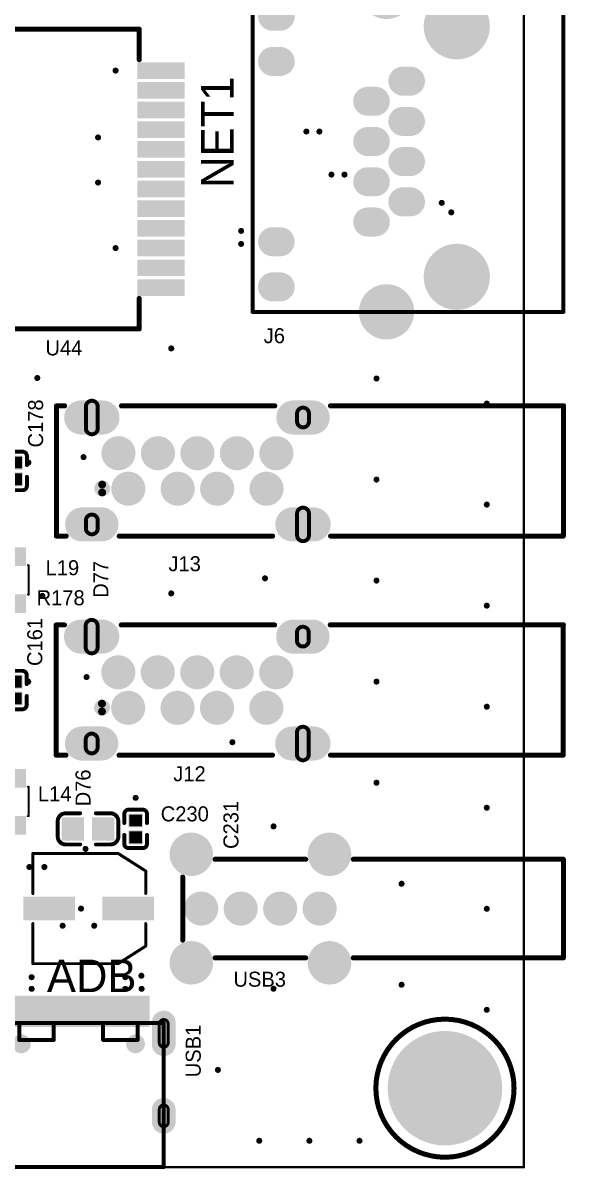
# Model space of a CAD drawing. Header units: millimetres. Extents: x 1205 to 1330, y 770 to 864.
# Drawn here: x 1302.2 to 1329.7, y 769.5 to 827.6 of the extents above; entities that cross this region are included whole.
import ezdxf

# ---------------------------------------------------------------- set-up
doc = ezdxf.new("R2010")
doc.units = ezdxf.units.MM
for name, color, linetype in [('Mechanical1', 6, 'Continuous'), ('PadHoleLayer', 156, 'Continuous'), ('TopOverlay', 2, 'Continuous'), ('TopPaste', 8, 'Continuous'), ('TopSolder', 216, 'Continuous'), ('ViaHoleLayer', 16, 'Continuous')]:
    doc.layers.add(name, color=color, linetype=linetype)

# ---------------------------------------------------------------- blocks, each defined once
blk = doc.blocks.new('0402_C_176')
at = {"layer": 'TopOverlay', "const_width": 0.2}
for points in [[(-0.975, 0.355, -0.414214), (-0.755, 0.575)], [(0.755, 0.575, -0.414214), (0.975, 0.355)], [(-0.755, -0.575, -0.414214), (-0.975, -0.355)], [(0.975, -0.355, -0.414214), (0.755, -0.575)]]:
    blk.add_lwpolyline(points, format="xyb", dxfattribs=at)
at = {"layer": 'TopOverlay', "const_width": 0.1}
for points in [[(-0.805, 0.575, 1), (-0.705, 0.575, 1)], [(-0.8, 0.575, 1), (-0.7, 0.575, 1)], [(-0.35, 0.575, 1), (-0.25, 0.575, 1)], [(0.25, 0.575, 1), (0.35, 0.575, 1)], [(0.7, 0.575, 1), (0.8, 0.575, 1)], [(0.705, 0.575, 1), (0.805, 0.575, 1)], [(-1.025, 0.355, 1), (-0.925, 0.355, 1)], [(-1.025, 0.355, 1), (-0.925, 0.355, 1)], [(0.925, 0.355, 1), (1.025, 0.355, 1)], [(0.925, 0.355, 1), (1.025, 0.355, 1)], [(-1.025, -0.355, 1), (-0.925, -0.355, 1)], [(-1.025, -0.355, 1), (-0.925, -0.355, 1)], [(-0.805, -0.575, 1), (-0.705, -0.575, 1)], [(-0.8, -0.575, 1), (-0.7, -0.575, 1)], [(-0.35, -0.575, 1), (-0.25, -0.575, 1)], [(0.25, -0.575, 1), (0.35, -0.575, 1)], [(0.7, -0.575, 1), (0.8, -0.575, 1)], [(0.705, -0.575, 1), (0.805, -0.575, 1)], [(0.925, -0.355, 1), (1.025, -0.355, 1)], [(0.925, -0.355, 1), (1.025, -0.355, 1)]]:
    blk.add_lwpolyline(points, format="xyb", close=True, dxfattribs=at)
at = {"layer": 'TopOverlay', "const_width": 0.2}
for points in [[(-0.3, 0.575), (-0.75, 0.575)], [(0.75, 0.575), (0.3, 0.575)], [(-0.975, -0.355), (-0.975, 0.355)], [(0.975, -0.355), (0.975, 0.355)], [(-0.75, -0.575), (-0.3, -0.575)], [(0.75, -0.575), (0.3, -0.575)]]:
    blk.add_lwpolyline(points, dxfattribs=at)
at = {"layer": 'TopPaste'}
for points in [[(-0.725, -0.325), (-0.125, -0.325), (-0.725, 0.325), (-0.125, 0.325)], [(0.125, -0.325), (0.725, -0.325), (0.125, 0.325), (0.725, 0.325)]]:
    blk.add_solid(points, dxfattribs=at)
at = {"layer": 'TopSolder'}
for points in [[(-0.776, -0.376), (-0.074, -0.376), (-0.776, 0.376), (-0.074, 0.376)], [(0.074, -0.376), (0.776, -0.376), (0.074, 0.376), (0.776, 0.376)]]:
    blk.add_solid(points, dxfattribs=at)
blk = doc.blocks.new('0402_C_193')
at = {"layer": 'TopOverlay', "const_width": 0.2}
for points in [[(-0.975, 0.355, -0.414214), (-0.755, 0.575)], [(0.755, 0.575, -0.414214), (0.975, 0.355)], [(-0.755, -0.575, -0.414214), (-0.975, -0.355)], [(0.975, -0.355, -0.414214), (0.755, -0.575)]]:
    blk.add_lwpolyline(points, format="xyb", dxfattribs=at)
at = {"layer": 'TopOverlay', "const_width": 0.1}
for points in [[(-0.805, 0.575, 1), (-0.705, 0.575, 1)], [(-0.8, 0.575, 1), (-0.7, 0.575, 1)], [(-0.35, 0.575, 1), (-0.25, 0.575, 1)], [(0.25, 0.575, 1), (0.35, 0.575, 1)], [(0.7, 0.575, 1), (0.8, 0.575, 1)], [(0.705, 0.575, 1), (0.805, 0.575, 1)], [(-1.025, 0.355, 1), (-0.925, 0.355, 1)], [(-1.025, 0.355, 1), (-0.925, 0.355, 1)], [(0.925, 0.355, 1), (1.025, 0.355, 1)], [(0.925, 0.355, 1), (1.025, 0.355, 1)], [(-1.025, -0.355, 1), (-0.925, -0.355, 1)], [(-1.025, -0.355, 1), (-0.925, -0.355, 1)], [(-0.805, -0.575, 1), (-0.705, -0.575, 1)], [(-0.8, -0.575, 1), (-0.7, -0.575, 1)], [(-0.35, -0.575, 1), (-0.25, -0.575, 1)], [(0.25, -0.575, 1), (0.35, -0.575, 1)], [(0.7, -0.575, 1), (0.8, -0.575, 1)], [(0.705, -0.575, 1), (0.805, -0.575, 1)], [(0.925, -0.355, 1), (1.025, -0.355, 1)], [(0.925, -0.355, 1), (1.025, -0.355, 1)]]:
    blk.add_lwpolyline(points, format="xyb", close=True, dxfattribs=at)
at = {"layer": 'TopOverlay', "const_width": 0.2}
for points in [[(-0.3, 0.575), (-0.75, 0.575)], [(0.75, 0.575), (0.3, 0.575)], [(-0.975, -0.355), (-0.975, 0.355)], [(0.975, -0.355), (0.975, 0.355)], [(-0.75, -0.575), (-0.3, -0.575)], [(0.75, -0.575), (0.3, -0.575)]]:
    blk.add_lwpolyline(points, dxfattribs=at)
at = {"layer": 'TopPaste'}
for points in [[(-0.725, -0.325), (-0.125, -0.325), (-0.725, 0.325), (-0.125, 0.325)], [(0.125, -0.325), (0.725, -0.325), (0.125, 0.325), (0.725, 0.325)]]:
    blk.add_solid(points, dxfattribs=at)
at = {"layer": 'TopSolder'}
for points in [[(-0.776, -0.376), (-0.074, -0.376), (-0.776, 0.376), (-0.074, 0.376)], [(0.074, -0.376), (0.776, -0.376), (0.074, 0.376), (0.776, 0.376)]]:
    blk.add_solid(points, dxfattribs=at)
blk = doc.blocks.new('SOT_143_305')
at = {"layer": 'TopOverlay', "const_width": 0.09906}
for points in [[(-1.5494, -0.72898), (-1.5494, 0.75946)], [(-0.34036, 0.75946), (0.37846, 0.75946)], [(1.52146, 0.75946), (1.55956, 0.75946)], [(1.55956, -0.72898), (1.55956, 0.75946)], [(-1.5494, -0.72898), (-1.49606, -0.72898)], [(-0.00508, -0.72898), (0.38354, -0.72898)], [(1.51638, -0.72898), (1.55956, -0.72898)]]:
    blk.add_lwpolyline(points, dxfattribs=at)
at = {"layer": 'TopOverlay'}
for points, const_width in [([(-1.574165, 0.75946, 1), (-1.524635, 0.75946, 1)], 0.04953), ([(-0.365125, 0.75946, 1), (-0.315595, 0.75946, 1)], 0.04953), ([(0.353695, 0.75946, 1), (0.403225, 0.75946, 1)], 0.04953), ([(1.496695, 0.75946, 1), (1.546225, 0.75946, 1)], 0.04953), ([(1.534795, 0.75946, 1), (1.584325, 0.75946, 1)], 0.04953), ([(1.534795, 0.75946, 1), (1.584325, 0.75946, 1)], 0.04953), ([(-1.67132, -0.97028, 1), (-1.86944, -0.97028, 1)], 0.20066), ([(-1.919605, -0.97028, 1), (-1.819275, -0.97028, 1)], 0.10033), ([(-1.721485, -0.97028, 1), (-1.621155, -0.97028, 1)], 0.10033), ([(-1.574165, -0.72898, 1), (-1.524635, -0.72898, 1)], 0.04953), ([(-1.574165, -0.72898, 1), (-1.524635, -0.72898, 1)], 0.04953), ([(-1.520825, -0.72898, 1), (-1.471295, -0.72898, 1)], 0.04953), ([(-0.029845, -0.72898, 1), (0.019685, -0.72898, 1)], 0.04953), ([(0.358775, -0.72898, 1), (0.408305, -0.72898, 1)], 0.04953), ([(1.491615, -0.72898, 1), (1.541145, -0.72898, 1)], 0.04953), ([(1.534795, -0.72898, 1), (1.584325, -0.72898, 1)], 0.04953), ([(1.534795, -0.72898, 1), (1.584325, -0.72898, 1)], 0.04953)]:
    blk.add_lwpolyline(points, format="xyb", close=True, dxfattribs=dict(at, const_width=const_width))
at = {"layer": 'TopPaste'}
for points in [[(-1.36906, 0.77216), (-0.53086, 0.77216), (-1.36906, 1.61036), (-0.53086, 1.61036)], [(0.53086, 0.77216), (1.36906, 0.77216), (0.53086, 1.61036), (1.36906, 1.61036)], [(-1.3462, -1.61036), (-0.1524, -1.61036), (-1.3462, -0.77216), (-0.1524, -0.77216)], [(0.53086, -1.61036), (1.36906, -1.61036), (0.53086, -0.77216), (1.36906, -0.77216)]]:
    blk.add_solid(points, dxfattribs=at)
at = {"layer": 'TopSolder'}
for points in [[(-1.41986, 0.72136), (-0.48006, 0.72136), (-1.41986, 1.66116), (-0.48006, 1.66116)], [(0.48006, 0.72136), (1.41986, 0.72136), (0.48006, 1.66116), (1.41986, 1.66116)], [(-1.397, -1.66116), (-0.1016, -1.66116), (-1.397, -0.72136), (-0.1016, -0.72136)], [(0.48006, -1.66116), (1.41986, -1.66116), (0.48006, -0.72136), (1.41986, -0.72136)]]:
    blk.add_solid(points, dxfattribs=at)
blk = doc.blocks.new('SOT_143_306')
at = {"layer": 'TopOverlay', "const_width": 0.09906}
for points in [[(-1.5494, -0.72898), (-1.5494, 0.75946)], [(-0.34036, 0.75946), (0.37846, 0.75946)], [(1.52146, 0.75946), (1.55956, 0.75946)], [(1.55956, -0.72898), (1.55956, 0.75946)], [(-1.5494, -0.72898), (-1.49606, -0.72898)], [(-0.00508, -0.72898), (0.38354, -0.72898)], [(1.51638, -0.72898), (1.55956, -0.72898)]]:
    blk.add_lwpolyline(points, dxfattribs=at)
at = {"layer": 'TopOverlay'}
for points, const_width in [([(-1.574165, 0.75946, 1), (-1.524635, 0.75946, 1)], 0.04953), ([(-0.365125, 0.75946, 1), (-0.315595, 0.75946, 1)], 0.04953), ([(0.353695, 0.75946, 1), (0.403225, 0.75946, 1)], 0.04953), ([(1.496695, 0.75946, 1), (1.546225, 0.75946, 1)], 0.04953), ([(1.534795, 0.75946, 1), (1.584325, 0.75946, 1)], 0.04953), ([(1.534795, 0.75946, 1), (1.584325, 0.75946, 1)], 0.04953), ([(-1.67132, -0.97028, 1), (-1.86944, -0.97028, 1)], 0.20066), ([(-1.919605, -0.97028, 1), (-1.819275, -0.97028, 1)], 0.10033), ([(-1.721485, -0.97028, 1), (-1.621155, -0.97028, 1)], 0.10033), ([(-1.574165, -0.72898, 1), (-1.524635, -0.72898, 1)], 0.04953), ([(-1.574165, -0.72898, 1), (-1.524635, -0.72898, 1)], 0.04953), ([(-1.520825, -0.72898, 1), (-1.471295, -0.72898, 1)], 0.04953), ([(-0.029845, -0.72898, 1), (0.019685, -0.72898, 1)], 0.04953), ([(0.358775, -0.72898, 1), (0.408305, -0.72898, 1)], 0.04953), ([(1.491615, -0.72898, 1), (1.541145, -0.72898, 1)], 0.04953), ([(1.534795, -0.72898, 1), (1.584325, -0.72898, 1)], 0.04953), ([(1.534795, -0.72898, 1), (1.584325, -0.72898, 1)], 0.04953)]:
    blk.add_lwpolyline(points, format="xyb", close=True, dxfattribs=dict(at, const_width=const_width))
at = {"layer": 'TopPaste'}
for points in [[(-1.36906, 0.77216), (-0.53086, 0.77216), (-1.36906, 1.61036), (-0.53086, 1.61036)], [(0.53086, 0.77216), (1.36906, 0.77216), (0.53086, 1.61036), (1.36906, 1.61036)], [(-1.3462, -1.61036), (-0.1524, -1.61036), (-1.3462, -0.77216), (-0.1524, -0.77216)], [(0.53086, -1.61036), (1.36906, -1.61036), (0.53086, -0.77216), (1.36906, -0.77216)]]:
    blk.add_solid(points, dxfattribs=at)
at = {"layer": 'TopSolder'}
for points in [[(-1.41986, 0.72136), (-0.48006, 0.72136), (-1.41986, 1.66116), (-0.48006, 1.66116)], [(0.48006, 0.72136), (1.41986, 0.72136), (0.48006, 1.66116), (1.41986, 1.66116)], [(-1.397, -1.66116), (-0.1016, -1.66116), (-1.397, -0.72136), (-0.1016, -0.72136)], [(0.48006, -1.66116), (1.41986, -1.66116), (0.48006, -0.72136), (1.41986, -0.72136)]]:
    blk.add_solid(points, dxfattribs=at)
blk = doc.blocks.new('HOLE_3_2___S_____317')
at = {"layer": 'PadHoleLayer', "const_width": 1.6}
blk.add_lwpolyline([(-0.8, 0, 1), (0.8, 0, 1)], format="xyb", close=True, dxfattribs=at)
at = {"layer": 'TopOverlay'}
for points, const_width in [([(3.5, 0, 1), (-3.5, 0, 1)], 0.254), ([(-3.564, 0, 1), (-3.437, 0, 1)], 0.127), ([(3.437, 0, 1), (3.564, 0, 1)], 0.127)]:
    blk.add_lwpolyline(points, format="xyb", close=True, dxfattribs=dict(at, const_width=const_width))
at = {"layer": 'TopSolder', "const_width": 2.902}
blk.add_lwpolyline([(-1.451, 0, 1), (1.451, 0, 1)], format="xyb", close=True, dxfattribs=at)
blk = doc.blocks.new('RJ45_LED_1575X1626X1310_327')
at = {"layer": 'PadHoleLayer'}
for points, const_width in [([(-7.085, 4.57, 1), (-6.635, 4.57, 1)], 0.45), ([(-4.795, 4.57, 1), (-4.345, 4.57, 1)], 0.45), ([(4.345, 4.57, 1), (4.795, 4.57, 1)], 0.45), ([(6.635, 4.57, 1), (7.085, 4.57, 1)], 0.45), ([(-3.795, -0.25, 1), (-3.345, -0.25, 1)], 0.45), ([(-1.755, -0.25, 1), (-1.305, -0.25, 1)], 0.45), ([(0.285, -0.25, 1), (0.735, -0.25, 1)], 0.45), ([(2.325, -0.25, 1), (2.775, -0.25, 1)], 0.45), ([(-8.55, -1.01, 1), (-7.7, -1.01, 1)], 0.85), ([(7.7, -1.01, 1), (8.55, -1.01, 1)], 0.85), ([(-2.775, -2.03, 1), (-2.325, -2.03, 1)], 0.45), ([(-0.735, -2.03, 1), (-0.285, -2.03, 1)], 0.45), ([(1.305, -2.03, 1), (1.755, -2.03, 1)], 0.45), ([(3.345, -2.03, 1), (3.795, -2.03, 1)], 0.45), ([(-7.163, -4.57, 1), (-5.537, -4.57, 1)], 1.625), ([(5.537, -4.57, 1), (7.163, -4.57, 1)], 1.625)]:
    blk.add_lwpolyline(points, format="xyb", close=True, dxfattribs=dict(at, const_width=const_width))
at = {"layer": 'TopOverlay', "const_width": 0.203}
for points in [[(-8.13, 5.78), (-8.13, -9.97)], [(-8.13, 5.78), (8.13, 5.78)], [(8.13, 5.78), (8.13, -9.97)], [(8.13, -9.97), (-8.13, -9.97)]]:
    blk.add_lwpolyline(points, dxfattribs=at)
at = {"layer": 'TopOverlay', "const_width": 0.102}
for points in [[(-8.181, 5.78, 1), (-8.079, 5.78, 1)], [(-8.181, 5.78, 1), (-8.079, 5.78, 1)], [(8.079, 5.78, 1), (8.181, 5.78, 1)], [(8.079, 5.78, 1), (8.181, 5.78, 1)], [(-8.181, -9.97, 1), (-8.079, -9.97, 1)], [(-8.181, -9.97, 1), (-8.079, -9.97, 1)], [(8.079, -9.97, 1), (8.181, -9.97, 1)], [(8.079, -9.97, 1), (8.181, -9.97, 1)]]:
    blk.add_lwpolyline(points, format="xyb", close=True, dxfattribs=at)
at = {"layer": 'TopSolder', "const_width": 1.473}
for points in [[(-6.86, 4.379), (-6.86, 4.76)], [(-4.57, 4.379), (-4.57, 4.76)], [(4.57, 4.76), (4.57, 4.379)], [(6.86, 4.76), (6.86, 4.379)], [(-3.57, -0.44), (-3.57, -0.059)], [(-1.53, -0.44), (-1.53, -0.059)], [(0.51, -0.44), (0.51, -0.059)], [(2.55, -0.44), (2.55, -0.059)], [(-2.55, -2.221), (-2.55, -1.84)], [(-0.51, -2.221), (-0.51, -1.84)], [(1.53, -2.221), (1.53, -1.84)], [(3.57, -2.221), (3.57, -1.84)]]:
    blk.add_lwpolyline(points, dxfattribs=at)
at = {"layer": 'TopSolder'}
for points, const_width in [([(-7.228, 4.76, 1), (-6.492, 4.76, 1)], 0.737), ([(-4.938, 4.76, 1), (-4.202, 4.76, 1)], 0.737), ([(4.202, 4.76, 1), (4.938, 4.76, 1)], 0.737), ([(6.492, 4.76, 1), (7.228, 4.76, 1)], 0.737), ([(-7.228, 4.379, 1), (-6.492, 4.379, 1)], 0.737), ([(-4.938, 4.379, 1), (-4.202, 4.379, 1)], 0.737), ([(4.202, 4.379, 1), (4.938, 4.379, 1)], 0.737), ([(6.492, 4.379, 1), (7.228, 4.379, 1)], 0.737), ([(-3.938, -0.059, 1), (-3.202, -0.059, 1)], 0.737), ([(-1.898, -0.059, 1), (-1.162, -0.059, 1)], 0.737), ([(0.142, -0.059, 1), (0.878, -0.059, 1)], 0.737), ([(2.182, -0.059, 1), (2.918, -0.059, 1)], 0.737), ([(-8.826, -1.01, 1), (-7.424, -1.01, 1)], 1.402), ([(-3.938, -0.44, 1), (-3.202, -0.44, 1)], 0.737), ([(-1.898, -0.44, 1), (-1.162, -0.44, 1)], 0.737), ([(0.142, -0.44, 1), (0.878, -0.44, 1)], 0.737), ([(2.182, -0.44, 1), (2.918, -0.44, 1)], 0.737), ([(7.424, -1.01, 1), (8.826, -1.01, 1)], 1.402), ([(-2.918, -1.84, 1), (-2.182, -1.84, 1)], 0.737), ([(-0.878, -1.84, 1), (-0.142, -1.84, 1)], 0.737), ([(1.162, -1.84, 1), (1.898, -1.84, 1)], 0.737), ([(3.202, -1.84, 1), (3.938, -1.84, 1)], 0.737), ([(-2.918, -2.221, 1), (-2.182, -2.221, 1)], 0.737), ([(-0.878, -2.221, 1), (-0.142, -2.221, 1)], 0.737), ([(1.162, -2.221, 1), (1.898, -2.221, 1)], 0.737), ([(3.202, -2.221, 1), (3.938, -2.221, 1)], 0.737), ([(-7.188, -4.57, 1), (-5.512, -4.57, 1)], 1.677), ([(5.512, -4.57, 1), (7.188, -4.57, 1)], 1.677)]:
    blk.add_lwpolyline(points, format="xyb", close=True, dxfattribs=dict(at, const_width=const_width))
blk = doc.blocks.new('USB3_0_A_TH_U231_091N_4BLCC14_S_5_333')
at = {"layer": 'PadHoleLayer'}
for points, const_width in [([(-2.91, 5.65), (-2.51, 5.65, -1), (-2.51, 5.05), (-2.91, 5.05, -1)], 0.2), ([(2.16, 5.65), (3.26, 5.65, -1), (3.26, 5.05), (2.16, 5.05, -1)], 0.2), ([(0.671, 4, 1), (1.129, 4, 1)], 0.457), ([(-1.129, 3.5, 1), (-0.672, 3.5, 1)], 0.457), ([(0.671, 2, 1), (1.129, 2, 1)], 0.457), ([(-1.129, 1, 1), (-0.672, 1, 1)], 0.457), ([(0.671, 0, 1), (1.129, 0, 1)], 0.457), ([(-1.129, -1, 1), (-0.672, -1, 1)], 0.457), ([(0.671, -2, 1), (1.129, -2, 1)], 0.457), ([(-1.129, -3.5, 1), (-0.672, -3.5, 1)], 0.457), ([(0.671, -4, 1), (1.129, -4, 1)], 0.457), ([(-3.26, -5.05), (-2.16, -5.05, -1), (-2.16, -5.65), (-3.26, -5.65, -1)], 0.2), ([(2.51, -5.05), (2.91, -5.05, -1), (2.91, -5.65), (2.51, -5.65, -1)], 0.2)]:
    blk.add_lwpolyline(points, format="xyb", close=True, dxfattribs=dict(at, const_width=const_width))
at = {"layer": 'TopOverlay', "const_width": 0.254}
for points in [[(-3.297, 7.146), (-3.3, 7.143)], [(-3.3, 7.143), (-3.3, 6.649)], [(-3.297, 7.146), (3.3, 7.146)], [(3.3, 7.146), (3.3, 6.726)], [(-3.302, 3.964), (-3.302, -3.81)], [(3.3, 3.852), (3.3, -3.922)], [(-3.3, -6.745), (-3.3, -18.541)], [(3.3, -6.737), (3.307, -6.744)], [(3.307, -6.744), (3.307, -18.55)], [(-3.3, -18.541), (3.299, -18.541)], [(3.299, -18.541), (3.307, -18.55)]]:
    blk.add_lwpolyline(points, dxfattribs=at)
at = {"layer": 'TopOverlay'}
for points, const_width in [([(-3.363, 7.143, 1), (-3.236, 7.143, 1)], 0.127), ([(-3.363, 7.143, 1), (-3.236, 7.143, 1)], 0.127), ([(-3.361, 7.146, 1), (-3.234, 7.146, 1)], 0.127), ([(-3.361, 7.146, 1), (-3.234, 7.146, 1)], 0.127), ([(3.237, 7.146, 1), (3.364, 7.146, 1)], 0.127), ([(3.237, 7.146, 1), (3.364, 7.146, 1)], 0.127), ([(-3.363, 6.649, 1), (-3.236, 6.649, 1)], 0.127), ([(3.237, 6.726, 1), (3.364, 6.726, 1)], 0.127), ([(-0.689, 4.826, 1), (-1.089, 4.826, 1)], 0.4), ([(-1.189, 4.826, 1), (-0.989, 4.826, 1)], 0.2), ([(-0.789, 4.826, 1), (-0.589, 4.826, 1)], 0.2), ([(-3.365, 3.964, 1), (-3.238, 3.964, 1)], 0.127), ([(3.237, 3.852, 1), (3.364, 3.852, 1)], 0.127), ([(-3.365, -3.81, 1), (-3.238, -3.81, 1)], 0.127), ([(3.237, -3.922, 1), (3.364, -3.922, 1)], 0.127), ([(-3.363, -6.745, 1), (-3.236, -6.745, 1)], 0.127), ([(3.237, -6.737, 1), (3.364, -6.737, 1)], 0.127), ([(3.244, -6.744, 1), (3.371, -6.744, 1)], 0.127), ([(3.244, -6.744, 1), (3.371, -6.744, 1)], 0.127), ([(-3.363, -18.541, 1), (-3.236, -18.541, 1)], 0.127), ([(-3.363, -18.541, 1), (-3.236, -18.541, 1)], 0.127), ([(3.235, -18.541, 1), (3.362, -18.541, 1)], 0.127), ([(3.235, -18.541, 1), (3.362, -18.541, 1)], 0.127), ([(3.244, -18.55, 1), (3.371, -18.55, 1)], 0.127), ([(3.244, -18.55, 1), (3.371, -18.55, 1)], 0.127)]:
    blk.add_lwpolyline(points, format="xyb", close=True, dxfattribs=dict(at, const_width=const_width))
at = {"layer": 'TopSolder', "const_width": 1.727}
for points in [[(-2.71, 4.862), (-2.71, 5.838)], [(2.71, 4.812), (2.71, 5.888)], [(-2.71, -5.888), (-2.71, -4.812)], [(2.71, -5.838), (2.71, -4.862)]]:
    blk.add_lwpolyline(points, dxfattribs=at)
at = {"layer": 'TopSolder', "const_width": 0.864}
for points in [[(-3.142, 5.838, 1), (-2.278, 5.838, 1)], [(2.278, 5.888, 1), (3.142, 5.888, 1)], [(-3.142, 4.862, 1), (-2.278, 4.862, 1)], [(2.278, 4.812, 1), (3.142, 4.812, 1)], [(0.468, 4, 1), (1.332, 4, 1)], [(-1.332, 3.5, 1), (-0.468, 3.5, 1)], [(0.468, 2, 1), (1.332, 2, 1)], [(-1.332, 1, 1), (-0.468, 1, 1)], [(0.468, 0, 1), (1.332, 0, 1)], [(-1.332, -1, 1), (-0.468, -1, 1)], [(0.468, -2, 1), (1.332, -2, 1)], [(-1.332, -3.5, 1), (-0.468, -3.5, 1)], [(0.468, -4, 1), (1.332, -4, 1)], [(-3.142, -4.812, 1), (-2.278, -4.812, 1)], [(2.278, -4.862, 1), (3.142, -4.862, 1)], [(-3.142, -5.888, 1), (-2.278, -5.888, 1)], [(2.278, -5.838, 1), (3.142, -5.838, 1)]]:
    blk.add_lwpolyline(points, format="xyb", close=True, dxfattribs=at)
blk = doc.blocks.new('USB3_0_A_TH_U231_091N_4BLCC14_S_5_334')
at = {"layer": 'PadHoleLayer'}
for points, const_width in [([(-2.91, 5.65), (-2.51, 5.65, -1), (-2.51, 5.05), (-2.91, 5.05, -1)], 0.2), ([(2.16, 5.65), (3.26, 5.65, -1), (3.26, 5.05), (2.16, 5.05, -1)], 0.2), ([(0.671, 4, 1), (1.129, 4, 1)], 0.457), ([(-1.129, 3.5, 1), (-0.672, 3.5, 1)], 0.457), ([(0.671, 2, 1), (1.129, 2, 1)], 0.457), ([(-1.129, 1, 1), (-0.672, 1, 1)], 0.457), ([(0.671, 0, 1), (1.129, 0, 1)], 0.457), ([(-1.129, -1, 1), (-0.672, -1, 1)], 0.457), ([(0.671, -2, 1), (1.129, -2, 1)], 0.457), ([(-1.129, -3.5, 1), (-0.672, -3.5, 1)], 0.457), ([(0.671, -4, 1), (1.129, -4, 1)], 0.457), ([(-3.26, -5.05), (-2.16, -5.05, -1), (-2.16, -5.65), (-3.26, -5.65, -1)], 0.2), ([(2.51, -5.05), (2.91, -5.05, -1), (2.91, -5.65), (2.51, -5.65, -1)], 0.2)]:
    blk.add_lwpolyline(points, format="xyb", close=True, dxfattribs=dict(at, const_width=const_width))
at = {"layer": 'TopOverlay', "const_width": 0.254}
for points in [[(-3.297, 7.146), (-3.3, 7.143)], [(-3.3, 7.143), (-3.3, 6.649)], [(-3.297, 7.146), (3.3, 7.146)], [(3.3, 7.146), (3.3, 6.726)], [(-3.302, 3.964), (-3.302, -3.81)], [(3.3, 3.852), (3.3, -3.922)], [(-3.3, -6.745), (-3.3, -18.541)], [(3.3, -6.737), (3.307, -6.744)], [(3.307, -6.744), (3.307, -18.55)], [(-3.3, -18.541), (3.299, -18.541)], [(3.299, -18.541), (3.307, -18.55)]]:
    blk.add_lwpolyline(points, dxfattribs=at)
at = {"layer": 'TopOverlay'}
for points, const_width in [([(-3.363, 7.143, 1), (-3.236, 7.143, 1)], 0.127), ([(-3.363, 7.143, 1), (-3.236, 7.143, 1)], 0.127), ([(-3.361, 7.146, 1), (-3.234, 7.146, 1)], 0.127), ([(-3.361, 7.146, 1), (-3.234, 7.146, 1)], 0.127), ([(3.237, 7.146, 1), (3.364, 7.146, 1)], 0.127), ([(3.237, 7.146, 1), (3.364, 7.146, 1)], 0.127), ([(-3.363, 6.649, 1), (-3.236, 6.649, 1)], 0.127), ([(3.237, 6.726, 1), (3.364, 6.726, 1)], 0.127), ([(-0.689, 4.826, 1), (-1.089, 4.826, 1)], 0.4), ([(-1.189, 4.826, 1), (-0.989, 4.826, 1)], 0.2), ([(-0.789, 4.826, 1), (-0.589, 4.826, 1)], 0.2), ([(-3.365, 3.964, 1), (-3.238, 3.964, 1)], 0.127), ([(3.237, 3.852, 1), (3.364, 3.852, 1)], 0.127), ([(-3.365, -3.81, 1), (-3.238, -3.81, 1)], 0.127), ([(3.237, -3.922, 1), (3.364, -3.922, 1)], 0.127), ([(-3.363, -6.745, 1), (-3.236, -6.745, 1)], 0.127), ([(3.237, -6.737, 1), (3.364, -6.737, 1)], 0.127), ([(3.244, -6.744, 1), (3.371, -6.744, 1)], 0.127), ([(3.244, -6.744, 1), (3.371, -6.744, 1)], 0.127), ([(-3.363, -18.541, 1), (-3.236, -18.541, 1)], 0.127), ([(-3.363, -18.541, 1), (-3.236, -18.541, 1)], 0.127), ([(3.235, -18.541, 1), (3.362, -18.541, 1)], 0.127), ([(3.235, -18.541, 1), (3.362, -18.541, 1)], 0.127), ([(3.244, -18.55, 1), (3.371, -18.55, 1)], 0.127), ([(3.244, -18.55, 1), (3.371, -18.55, 1)], 0.127)]:
    blk.add_lwpolyline(points, format="xyb", close=True, dxfattribs=dict(at, const_width=const_width))
at = {"layer": 'TopSolder', "const_width": 1.727}
for points in [[(-2.71, 4.862), (-2.71, 5.838)], [(2.71, 4.812), (2.71, 5.888)], [(-2.71, -5.888), (-2.71, -4.812)], [(2.71, -5.838), (2.71, -4.862)]]:
    blk.add_lwpolyline(points, dxfattribs=at)
at = {"layer": 'TopSolder', "const_width": 0.864}
for points in [[(-3.142, 5.838, 1), (-2.278, 5.838, 1)], [(2.278, 5.888, 1), (3.142, 5.888, 1)], [(-3.142, 4.862, 1), (-2.278, 4.862, 1)], [(2.278, 4.812, 1), (3.142, 4.812, 1)], [(0.468, 4, 1), (1.332, 4, 1)], [(-1.332, 3.5, 1), (-0.468, 3.5, 1)], [(0.468, 2, 1), (1.332, 2, 1)], [(-1.332, 1, 1), (-0.468, 1, 1)], [(0.468, 0, 1), (1.332, 0, 1)], [(-1.332, -1, 1), (-0.468, -1, 1)], [(0.468, -2, 1), (1.332, -2, 1)], [(-1.332, -3.5, 1), (-0.468, -3.5, 1)], [(0.468, -4, 1), (1.332, -4, 1)], [(-3.142, -4.812, 1), (-2.278, -4.812, 1)], [(2.278, -4.862, 1), (3.142, -4.862, 1)], [(-3.142, -5.888, 1), (-2.278, -5.888, 1)], [(2.278, -5.838, 1), (3.142, -5.838, 1)]]:
    blk.add_lwpolyline(points, format="xyb", close=True, dxfattribs=at)
blk = doc.blocks.new('USB_TYPE_C_16PIN_MALE_TYPE_C_31_M_12_618')
at = {"layer": 'PadHoleLayer'}
for points, const_width in [([(-4.545, 1.056), (-4.545, 2.006, -1), (-4.095, 2.006), (-4.095, 1.056, -1)], 0.15), ([(4.095, 1.056), (4.095, 2.006, -1), (4.545, 2.006), (4.545, 1.056, -1)], 0.15), ([(-3.078, 1.001, 1), (-2.703, 1.001, 1)], 0.375), ([(2.703, 1.001, 1), (3.078, 1.001, 1)], 0.375), ([(-4.545, -2.874), (-4.545, -2.424, -1), (-4.095, -2.424), (-4.095, -2.874, -1)], 0.15), ([(4.095, -2.974), (4.095, -2.324, -1), (4.545, -2.324), (4.545, -2.974, -1)], 0.15)]:
    blk.add_lwpolyline(points, format="xyb", close=True, dxfattribs=dict(at, const_width=const_width))
at = {"layer": 'TopOverlay', "const_width": 0.2}
for points in [[(-4.32, 2.051), (4.32, 2.051)], [(-4.32, -5.249), (-4.32, 2.051)], [(-3, 1.196), (-3, 2.049)], [(-1.25, 1.196), (-1.25, 2.049)], [(1.247, 1.198), (1.247, 2.051)], [(2.997, 1.198), (2.997, 2.051)], [(4.32, -5.249), (4.32, 2.051)], [(-3, 1.196), (-1.25, 1.196)], [(1.247, 1.198), (2.997, 1.198)], [(-4.32, -5.249), (4.32, -5.249)]]:
    blk.add_lwpolyline(points, dxfattribs=at)
at = {"layer": 'TopOverlay', "const_width": 0.1}
for points in [[(-4.37, 2.051, 1), (-4.27, 2.051, 1)], [(-4.37, 2.051, 1), (-4.27, 2.051, 1)], [(-3.05, 2.049, 1), (-2.95, 2.049, 1)], [(-1.3, 2.049, 1), (-1.2, 2.049, 1)], [(1.197, 2.051, 1), (1.297, 2.051, 1)], [(2.947, 2.051, 1), (3.047, 2.051, 1)], [(4.27, 2.051, 1), (4.37, 2.051, 1)], [(4.27, 2.051, 1), (4.37, 2.051, 1)], [(-3.05, 1.196, 1), (-2.95, 1.196, 1)], [(-3.05, 1.196, 1), (-2.95, 1.196, 1)], [(-1.3, 1.196, 1), (-1.2, 1.196, 1)], [(-1.3, 1.196, 1), (-1.2, 1.196, 1)], [(1.197, 1.198, 1), (1.297, 1.198, 1)], [(1.197, 1.198, 1), (1.297, 1.198, 1)], [(2.947, 1.198, 1), (3.047, 1.198, 1)], [(2.947, 1.198, 1), (3.047, 1.198, 1)], [(-4.37, -5.249, 1), (-4.27, -5.249, 1)], [(-4.37, -5.249, 1), (-4.27, -5.249, 1)], [(4.27, -5.249, 1), (4.37, -5.249, 1)], [(4.27, -5.249, 1), (4.37, -5.249, 1)]]:
    blk.add_lwpolyline(points, format="xyb", close=True, dxfattribs=at)
at = {"layer": 'TopPaste'}
for points in [[(-3.2, 3.349), (-3.5, 3.349), (-3.2, 1.949), (-3.5, 1.949)], [(-2.9, 3.349), (-3.2, 3.349), (-2.9, 1.949), (-3.2, 1.949)], [(-2.4, 3.349), (-2.7, 3.349), (-2.4, 1.949), (-2.7, 1.949)], [(-2.1, 3.349), (-2.4, 3.349), (-2.1, 1.949), (-2.4, 1.949)], [(-1.6, 3.349), (-1.9, 3.349), (-1.6, 1.949), (-1.9, 1.949)], [(-1.1, 3.349), (-1.4, 3.349), (-1.1, 1.949), (-1.4, 1.949)], [(-0.6, 3.349), (-0.9, 3.349), (-0.6, 1.949), (-0.9, 1.949)], [(-0.1, 3.349), (-0.4, 3.349), (-0.1, 1.949), (-0.4, 1.949)], [(0.4, 3.349), (0.1, 3.349), (0.4, 1.949), (0.1, 1.949)], [(0.9, 3.349), (0.6, 3.349), (0.9, 1.949), (0.6, 1.949)], [(1.4, 3.349), (1.1, 3.349), (1.4, 1.949), (1.1, 1.949)], [(1.9, 3.349), (1.6, 3.349), (1.9, 1.949), (1.6, 1.949)], [(2.4, 3.349), (2.1, 3.349), (2.4, 1.949), (2.1, 1.949)], [(2.7, 3.349), (2.4, 3.349), (2.7, 1.949), (2.4, 1.949)], [(3.2, 3.349), (2.9, 3.349), (3.2, 1.949), (2.9, 1.949)], [(3.5, 3.349), (3.2, 3.349), (3.5, 1.949), (3.2, 1.949)]]:
    blk.add_solid(points, dxfattribs=at)
at = {"layer": 'TopSolder', "const_width": 1.203}
for points in [[(-4.32, 0.981), (-4.32, 2.081)], [(4.32, 0.981), (4.32, 2.081)], [(-4.32, -2.949), (-4.32, -2.349)], [(4.32, -2.949), (4.32, -2.349)]]:
    blk.add_lwpolyline(points, dxfattribs=at)
at = {"layer": 'TopSolder'}
for points, const_width in [([(-4.621, 2.081, 1), (-4.019, 2.081, 1)], 0.602), ([(4.019, 2.081, 1), (4.621, 2.081, 1)], 0.602), ([(-4.621, 0.981, 1), (-4.019, 0.981, 1)], 0.602), ([(-3.128, 1.001, 1), (-2.652, 1.001, 1)], 0.477), ([(2.652, 1.001, 1), (3.128, 1.001, 1)], 0.477), ([(4.019, 0.981, 1), (4.621, 0.981, 1)], 0.602), ([(-4.621, -2.349, 1), (-4.019, -2.349, 1)], 0.602), ([(4.019, -2.349, 1), (4.621, -2.349, 1)], 0.602), ([(-4.621, -2.949, 1), (-4.019, -2.949, 1)], 0.602), ([(4.019, -2.949, 1), (4.621, -2.949, 1)], 0.602)]:
    blk.add_lwpolyline(points, format="xyb", close=True, dxfattribs=dict(at, const_width=const_width))
for points in [[(-3.098, 3.45), (-3.602, 3.45), (-3.098, 1.847), (-3.602, 1.847)], [(-2.798, 3.45), (-3.302, 3.45), (-2.798, 1.847), (-3.302, 1.847)], [(-2.298, 3.45), (-2.802, 3.45), (-2.298, 1.847), (-2.802, 1.847)], [(-1.998, 3.45), (-2.502, 3.45), (-1.998, 1.847), (-2.502, 1.847)], [(-1.498, 3.45), (-2.002, 3.45), (-1.498, 1.847), (-2.002, 1.847)], [(-0.998, 3.45), (-1.502, 3.45), (-0.998, 1.847), (-1.502, 1.847)], [(-0.498, 3.45), (-1.002, 3.45), (-0.498, 1.847), (-1.002, 1.847)], [(0.002, 3.45), (-0.502, 3.45), (0.002, 1.847), (-0.502, 1.847)], [(0.502, 3.45), (-0.002, 3.45), (0.502, 1.847), (-0.002, 1.847)], [(1.002, 3.45), (0.498, 3.45), (1.002, 1.847), (0.498, 1.847)], [(1.501, 3.45), (0.998, 3.45), (1.501, 1.847), (0.998, 1.847)], [(2.002, 3.45), (1.498, 3.45), (2.002, 1.847), (1.498, 1.847)], [(2.502, 3.45), (1.998, 3.45), (2.502, 1.847), (1.998, 1.847)], [(2.802, 3.45), (2.299, 3.45), (2.802, 1.847), (2.299, 1.847)], [(3.302, 3.45), (2.798, 3.45), (3.302, 1.847), (2.798, 1.847)], [(3.602, 3.45), (3.098, 3.45), (3.602, 1.847), (3.098, 1.847)]]:
    blk.add_solid(points, dxfattribs=at)
blk = doc.blocks.new('SMD_D5_L5_4___634')
at = {"layer": 'TopOverlay'}
for points, const_width in [([(0.508, 2.794), (-0.889, 1.905)], 0.152), ([(4.826, 2.794), (0.508, 2.794)], 0.15), ([(4.826, 2.794), (4.826, 0.762)], 0.15), ([(-0.889, 1.905), (-0.889, 0.762)], 0.15), ([(-0.889, -0.762), (-0.889, -1.905)], 0.15), ([(4.826, -0.762), (4.826, -2.794)], 0.15), ([(0.508, -2.794), (-0.889, -1.905)], 0.152), ([(4.826, -2.794), (0.508, -2.794)], 0.15)]:
    blk.add_lwpolyline(points, dxfattribs=dict(at, const_width=const_width))
for points, const_width in [([(0.47, 2.794, 1), (0.546, 2.794, 1)], 0.0762), ([(0.47, 2.794, 1), (0.546, 2.794, 1)], 0.075), ([(4.788, 2.794, 1), (4.864, 2.794, 1)], 0.075), ([(4.788, 2.794, 1), (4.864, 2.794, 1)], 0.075), ([(-0.927, 1.905, 1), (-0.851, 1.905, 1)], 0.0762), ([(-0.927, 1.905, 1), (-0.851, 1.905, 1)], 0.075), ([(-0.927, 0.762, 1), (-0.851, 0.762, 1)], 0.075), ([(4.788, 0.762, 1), (4.864, 0.762, 1)], 0.075), ([(-0.927, -0.762, 1), (-0.851, -0.762, 1)], 0.075), ([(4.788, -0.762, 1), (4.864, -0.762, 1)], 0.075), ([(-0.927, -1.905, 1), (-0.851, -1.905, 1)], 0.0762), ([(-0.927, -1.905, 1), (-0.851, -1.905, 1)], 0.075), ([(0.47, -2.794, 1), (0.546, -2.794, 1)], 0.0762), ([(0.47, -2.794, 1), (0.546, -2.794, 1)], 0.075), ([(4.788, -2.794, 1), (4.864, -2.794, 1)], 0.075), ([(4.788, -2.794, 1), (4.864, -2.794, 1)], 0.075)]:
    blk.add_lwpolyline(points, format="xyb", close=True, dxfattribs=dict(at, const_width=const_width))
at = {"layer": 'TopPaste'}
for points in [[(-1.2, -0.5), (1.2, -0.5), (-1.2, 0.5), (1.2, 0.5)], [(2.8, -0.5), (5.2, -0.5), (2.8, 0.5), (5.2, 0.5)]]:
    blk.add_solid(points, dxfattribs=at)
at = {"layer": 'TopSolder'}
for points in [[(-1.302, -0.602), (1.302, -0.602), (-1.302, 0.602), (1.302, 0.602)], [(2.698, -0.602), (5.302, -0.602), (2.698, 0.602), (5.302, 0.602)]]:
    blk.add_solid(points, dxfattribs=at)
blk = doc.blocks.new('0603_C_635')
at = {"layer": 'TopOverlay', "const_width": 0.2}
for points in [[(-1.535, 0.39, -0.414213), (-1.135, 0.79)], [(1.135, 0.79, -0.414213), (1.535, 0.39)], [(-1.135, -0.79, -0.414213), (-1.535, -0.39)], [(1.535, -0.39, -0.414213), (1.135, -0.79)]]:
    blk.add_lwpolyline(points, format="xyb", dxfattribs=at)
for points in [[(-1.135, 0.79), (-0.4, 0.79)], [(0.4, 0.79), (1.135, 0.79)], [(-1.535, -0.39), (-1.535, 0.39)], [(1.535, -0.39), (1.535, 0.39)], [(-1.135, -0.79), (-0.4, -0.79)], [(0.4, -0.79), (1.135, -0.79)]]:
    blk.add_lwpolyline(points, dxfattribs=at)
at = {"layer": 'TopOverlay', "const_width": 0.1}
for points in [[(-1.185, 0.79, 1), (-1.085, 0.79, 1)], [(-1.185, 0.79, 1), (-1.085, 0.79, 1)], [(-0.45, 0.79, 1), (-0.35, 0.79, 1)], [(0.35, 0.79, 1), (0.45, 0.79, 1)], [(1.085, 0.79, 1), (1.185, 0.79, 1)], [(1.085, 0.79, 1), (1.185, 0.79, 1)], [(-1.585, 0.39, 1), (-1.485, 0.39, 1)], [(-1.585, 0.39, 1), (-1.485, 0.39, 1)], [(1.485, 0.39, 1), (1.585, 0.39, 1)], [(1.485, 0.39, 1), (1.585, 0.39, 1)], [(-1.585, -0.39, 1), (-1.485, -0.39, 1)], [(-1.585, -0.39, 1), (-1.485, -0.39, 1)], [(1.485, -0.39, 1), (1.585, -0.39, 1)], [(1.485, -0.39, 1), (1.585, -0.39, 1)], [(-1.185, -0.79, 1), (-1.085, -0.79, 1)], [(-1.185, -0.79, 1), (-1.085, -0.79, 1)], [(-0.45, -0.79, 1), (-0.35, -0.79, 1)], [(0.35, -0.79, 1), (0.45, -0.79, 1)], [(1.085, -0.79, 1), (1.185, -0.79, 1)], [(1.085, -0.79, 1), (1.185, -0.79, 1)]]:
    blk.add_lwpolyline(points, format="xyb", close=True, dxfattribs=at)
at = {"layer": 'TopPaste'}
for points in [[(-1.235, -0.49), (-0.305, -0.49), (-1.235, 0.49), (-0.305, 0.49)], [(0.305, -0.49), (1.235, -0.49), (0.305, 0.49), (1.235, 0.49)]]:
    blk.add_solid(points, dxfattribs=at)
at = {"layer": 'TopSolder'}
for points in [[(-1.337, -0.592), (-0.203, -0.592), (-1.337, 0.592), (-0.203, 0.592)], [(0.203, -0.592), (1.337, -0.592), (0.203, 0.592), (1.337, 0.592)]]:
    blk.add_solid(points, dxfattribs=at)
blk = doc.blocks.new('0402_C_636')
at = {"layer": 'TopOverlay', "const_width": 0.2}
for points in [[(-0.975, 0.355, -0.414214), (-0.755, 0.575)], [(0.755, 0.575, -0.414214), (0.975, 0.355)], [(-0.755, -0.575, -0.414214), (-0.975, -0.355)], [(0.975, -0.355, -0.414214), (0.755, -0.575)]]:
    blk.add_lwpolyline(points, format="xyb", dxfattribs=at)
at = {"layer": 'TopOverlay', "const_width": 0.1}
for points in [[(-0.805, 0.575, 1), (-0.705, 0.575, 1)], [(-0.8, 0.575, 1), (-0.7, 0.575, 1)], [(-0.35, 0.575, 1), (-0.25, 0.575, 1)], [(0.25, 0.575, 1), (0.35, 0.575, 1)], [(0.7, 0.575, 1), (0.8, 0.575, 1)], [(0.705, 0.575, 1), (0.805, 0.575, 1)], [(-1.025, 0.355, 1), (-0.925, 0.355, 1)], [(-1.025, 0.355, 1), (-0.925, 0.355, 1)], [(0.925, 0.355, 1), (1.025, 0.355, 1)], [(0.925, 0.355, 1), (1.025, 0.355, 1)], [(-1.025, -0.355, 1), (-0.925, -0.355, 1)], [(-1.025, -0.355, 1), (-0.925, -0.355, 1)], [(-0.805, -0.575, 1), (-0.705, -0.575, 1)], [(-0.8, -0.575, 1), (-0.7, -0.575, 1)], [(-0.35, -0.575, 1), (-0.25, -0.575, 1)], [(0.25, -0.575, 1), (0.35, -0.575, 1)], [(0.7, -0.575, 1), (0.8, -0.575, 1)], [(0.705, -0.575, 1), (0.805, -0.575, 1)], [(0.925, -0.355, 1), (1.025, -0.355, 1)], [(0.925, -0.355, 1), (1.025, -0.355, 1)]]:
    blk.add_lwpolyline(points, format="xyb", close=True, dxfattribs=at)
at = {"layer": 'TopOverlay', "const_width": 0.2}
for points in [[(-0.3, 0.575), (-0.75, 0.575)], [(0.75, 0.575), (0.3, 0.575)], [(-0.975, -0.355), (-0.975, 0.355)], [(0.975, -0.355), (0.975, 0.355)], [(-0.75, -0.575), (-0.3, -0.575)], [(0.3, -0.575), (0.75, -0.575)]]:
    blk.add_lwpolyline(points, dxfattribs=at)
at = {"layer": 'TopPaste'}
for points in [[(-0.725, -0.325), (-0.125, -0.325), (-0.725, 0.325), (-0.125, 0.325)], [(0.125, -0.325), (0.725, -0.325), (0.125, 0.325), (0.725, 0.325)]]:
    blk.add_solid(points, dxfattribs=at)
at = {"layer": 'TopSolder'}
for points in [[(-0.776, -0.376), (-0.074, -0.376), (-0.776, 0.376), (-0.074, 0.376)], [(0.074, -0.376), (0.776, -0.376), (0.074, 0.376), (0.776, 0.376)]]:
    blk.add_solid(points, dxfattribs=at)
blk = doc.blocks.new('SMD_24_L15_1_W7_1_P1_00_LS10_0_BL_654')
at = {"layer": 'TopOverlay', "const_width": 0.254}
for points in [[(-7.6, -3.6), (-7.6, 3.6)], [(-6.051, 3.6), (-7.6, 3.6)], [(7.6, 3.6), (6.051, 3.6)], [(7.6, -3.6), (7.6, 3.6)], [(-6, -3.6), (-7.6, -3.6)], [(7.6, -3.6), (6.051, -3.6)]]:
    blk.add_lwpolyline(points, dxfattribs=at)
at = {"layer": 'TopOverlay'}
for points, const_width in [([(-7.664, 3.6, 1), (-7.537, 3.6, 1)], 0.127), ([(-7.664, 3.6, 1), (-7.537, 3.6, 1)], 0.127), ([(-6.115, 3.6, 1), (-5.988, 3.6, 1)], 0.127), ([(5.988, 3.6, 1), (6.115, 3.6, 1)], 0.127), ([(7.537, 3.6, 1), (7.664, 3.6, 1)], 0.127), ([(7.537, 3.6, 1), (7.664, 3.6, 1)], 0.127), ([(-7.664, -3.6, 1), (-7.537, -3.6, 1)], 0.127), ([(-7.664, -3.6, 1), (-7.537, -3.6, 1)], 0.127), ([(-6.064, -3.6, 1), (-5.937, -3.6, 1)], 0.127), ([(5.988, -3.6, 1), (6.115, -3.6, 1)], 0.127), ([(7.537, -3.6, 1), (7.664, -3.6, 1)], 0.127), ([(7.537, -3.6, 1), (7.664, -3.6, 1)], 0.127), ([(-6.4, -4.7, 1), (-7, -4.7, 1)], 0.254), ([(-7.063, -4.7, 1), (-6.936, -4.7, 1)], 0.127), ([(-6.464, -4.7, 1), (-6.337, -4.7, 1)], 0.127)]:
    blk.add_lwpolyline(points, format="xyb", close=True, dxfattribs=dict(at, const_width=const_width))
at = {"layer": 'TopPaste'}
for points in [[(-5.82, 3.6), (-5.18, 3.6), (-5.82, 5.8), (-5.18, 5.8)], [(-4.82, 3.6), (-4.18, 3.6), (-4.82, 5.8), (-4.18, 5.8)], [(-3.82, 3.6), (-3.18, 3.6), (-3.82, 5.8), (-3.18, 5.8)], [(-2.82, 3.6), (-2.18, 3.6), (-2.82, 5.8), (-2.18, 5.8)], [(-1.82, 3.6), (-1.18, 3.6), (-1.82, 5.8), (-1.18, 5.8)], [(-0.82, 3.6), (-0.18, 3.6), (-0.82, 5.8), (-0.18, 5.8)], [(0.18, 3.6), (0.82, 3.6), (0.18, 5.8), (0.82, 5.8)], [(1.18, 3.6), (1.82, 3.6), (1.18, 5.8), (1.82, 5.8)], [(2.18, 3.6), (2.82, 3.6), (2.18, 5.8), (2.82, 5.8)], [(3.18, 3.6), (3.82, 3.6), (3.18, 5.8), (3.82, 5.8)], [(4.18, 3.6), (4.82, 3.6), (4.18, 5.8), (4.82, 5.8)], [(5.18, 3.6), (5.82, 3.6), (5.18, 5.8), (5.82, 5.8)], [(-5.82, -5.8), (-5.18, -5.8), (-5.82, -3.6), (-5.18, -3.6)], [(-4.82, -5.8), (-4.18, -5.8), (-4.82, -3.6), (-4.18, -3.6)], [(-3.82, -5.8), (-3.18, -5.8), (-3.82, -3.6), (-3.18, -3.6)], [(-2.82, -5.8), (-2.18, -5.8), (-2.82, -3.6), (-2.18, -3.6)], [(-1.82, -5.8), (-1.18, -5.8), (-1.82, -3.6), (-1.18, -3.6)], [(-0.82, -5.8), (-0.18, -5.8), (-0.82, -3.6), (-0.18, -3.6)], [(0.18, -5.8), (0.82, -5.8), (0.18, -3.6), (0.82, -3.6)], [(1.18, -5.8), (1.82, -5.8), (1.18, -3.6), (1.82, -3.6)], [(2.18, -5.8), (2.82, -5.8), (2.18, -3.6), (2.82, -3.6)], [(3.18, -5.8), (3.82, -5.8), (3.18, -3.6), (3.82, -3.6)], [(4.18, -5.8), (4.82, -5.8), (4.18, -3.6), (4.82, -3.6)], [(5.18, -5.8), (5.82, -5.8), (5.18, -3.6), (5.82, -3.6)]]:
    blk.add_solid(points, dxfattribs=at)
at = {"layer": 'TopSolder'}
for points in [[(-5.922, 3.498), (-5.079, 3.498), (-5.922, 5.902), (-5.079, 5.902)], [(-4.922, 3.498), (-4.079, 3.498), (-4.922, 5.902), (-4.079, 5.902)], [(-3.921, 3.498), (-3.078, 3.498), (-3.921, 5.902), (-3.078, 5.902)], [(-2.921, 3.498), (-2.078, 3.498), (-2.921, 5.902), (-2.078, 5.902)], [(-1.921, 3.498), (-1.078, 3.498), (-1.921, 5.902), (-1.078, 5.902)], [(-0.921, 3.498), (-0.078, 3.498), (-0.921, 5.902), (-0.078, 5.902)], [(0.079, 3.498), (0.922, 3.498), (0.079, 5.902), (0.922, 5.902)], [(1.079, 3.498), (1.922, 3.498), (1.079, 5.902), (1.922, 5.902)], [(2.078, 3.498), (2.921, 3.498), (2.078, 5.902), (2.921, 5.902)], [(3.078, 3.498), (3.921, 3.498), (3.078, 5.902), (3.921, 5.902)], [(4.079, 3.498), (4.922, 3.498), (4.079, 5.902), (4.922, 5.902)], [(5.079, 3.498), (5.922, 3.498), (5.079, 5.902), (5.922, 5.902)], [(-5.922, -5.902), (-5.079, -5.902), (-5.922, -3.498), (-5.079, -3.498)], [(-4.922, -5.902), (-4.079, -5.902), (-4.922, -3.498), (-4.079, -3.498)], [(-3.921, -5.902), (-3.078, -5.902), (-3.921, -3.498), (-3.078, -3.498)], [(-2.921, -5.902), (-2.078, -5.902), (-2.921, -3.498), (-2.078, -3.498)], [(-1.921, -5.902), (-1.078, -5.902), (-1.921, -3.498), (-1.078, -3.498)], [(-0.921, -5.902), (-0.078, -5.902), (-0.921, -3.498), (-0.078, -3.498)], [(0.079, -5.902), (0.922, -5.902), (0.079, -3.498), (0.922, -3.498)], [(1.079, -5.902), (1.922, -5.902), (1.079, -3.498), (1.922, -3.498)], [(2.078, -5.902), (2.921, -5.902), (2.078, -3.498), (2.921, -3.498)], [(3.078, -5.902), (3.921, -5.902), (3.078, -3.498), (3.921, -3.498)], [(4.079, -5.902), (4.922, -5.902), (4.079, -3.498), (4.922, -3.498)], [(5.079, -5.902), (5.922, -5.902), (5.079, -3.498), (5.922, -3.498)]]:
    blk.add_solid(points, dxfattribs=at)
blk = doc.blocks.new('MINI_USB_SMD_U221_041N_1BU07_S1_655')
at = {"layer": 'PadHoleLayer'}
for points, const_width in [([(-3.125, 3.5, 1), (-2.375, 3.5, 1)], 0.75), ([(2.375, 3.5, 1), (3.125, 3.5, 1)], 0.75), ([(-0.229, 3, 1), (0.229, 3, 1)], 0.457), ([(-0.229, 1, 1), (0.229, 1, 1)], 0.457), ([(-0.229, -1, 1), (0.229, -1, 1)], 0.457), ([(-3.125, -3.5, 1), (-2.375, -3.5, 1)], 0.75), ([(-0.229, -3, 1), (0.229, -3, 1)], 0.457), ([(2.375, -3.5, 1), (3.125, -3.5, 1)], 0.75)]:
    blk.add_lwpolyline(points, format="xyb", close=True, dxfattribs=dict(at, const_width=const_width))
at = {"layer": 'TopOverlay', "const_width": 0.254}
for points in [[(-1.599, 3.937), (1.599, 3.937)], [(-2.5, 2.295), (-2.5, -2.294)], [(2.5, 2.295), (2.5, -2.294)], [(-2.5, -4.705), (-2.5, -15.35)], [(2.5, -4.705), (2.5, -15.35)], [(-2.5, -15.35), (2.5, -15.35)]]:
    blk.add_lwpolyline(points, dxfattribs=at)
at = {"layer": 'TopOverlay', "const_width": 0.127}
for points in [[(-1.663, 3.937, 1), (-1.536, 3.937, 1)], [(1.536, 3.937, 1), (1.663, 3.937, 1)], [(-2.563, 2.295, 1), (-2.436, 2.295, 1)], [(2.436, 2.295, 1), (2.563, 2.295, 1)], [(-2.563, -2.294, 1), (-2.436, -2.294, 1)], [(2.436, -2.294, 1), (2.563, -2.294, 1)], [(-2.563, -4.705, 1), (-2.436, -4.705, 1)], [(2.436, -4.705, 1), (2.563, -4.705, 1)], [(-2.563, -15.35, 1), (-2.436, -15.35, 1)], [(-2.563, -15.35, 1), (-2.436, -15.35, 1)], [(2.436, -15.35, 1), (2.563, -15.35, 1)], [(2.436, -15.35, 1), (2.563, -15.35, 1)]]:
    blk.add_lwpolyline(points, format="xyb", close=True, dxfattribs=at)
at = {"layer": 'TopSolder'}
for points, const_width in [([(-3.301, 3.5, 1), (-2.199, 3.5, 1)], 1.102), ([(2.199, 3.5, 1), (3.301, 3.5, 1)], 1.102), ([(-0.432, 3, 1), (0.432, 3, 1)], 0.864), ([(-0.432, 1, 1), (0.432, 1, 1)], 0.864), ([(-0.432, -1, 1), (0.432, -1, 1)], 0.864), ([(-0.432, -3, 1), (0.432, -3, 1)], 0.864), ([(-3.301, -3.5, 1), (-2.199, -3.5, 1)], 1.102), ([(2.199, -3.5, 1), (3.301, -3.5, 1)], 1.102)]:
    blk.add_lwpolyline(points, format="xyb", close=True, dxfattribs=dict(at, const_width=const_width))

msp = doc.modelspace()

# ---------------------------------------------------------------- linework, layer by layer
at = {"layer": 'Mechanical1', "const_width": 0.127}
for points in [[(1327.582, 769.637), (1327.582, 859.637)], [(1327.582, 769.637), (1327.582, 859.637)], [(1207.582, 769.637), (1327.582, 769.637)], [(1207.582, 769.637), (1327.582, 769.637)]]:
    msp.add_lwpolyline(points, dxfattribs=at)
at = {"layer": 'Mechanical1', "const_width": 0.0635}
msp.add_lwpolyline([(1327.55, 769.637, 1), (1327.614, 769.637, 1)], format="xyb", close=True, dxfattribs=at)
msp.add_lwpolyline([(1327.55, 769.637, 1), (1327.614, 769.637, 1)], format="xyb", close=True, dxfattribs=at)
msp.add_lwpolyline([(1327.55, 769.637, 1), (1327.614, 769.637, 1)], format="xyb", close=True, dxfattribs=at)
msp.add_lwpolyline([(1327.55, 769.637, 1), (1327.614, 769.637, 1)], format="xyb", close=True, dxfattribs=at)
at = {"layer": 'ViaHoleLayer', "const_width": 0.152}
for points in [[(1306.82, 825.225, 1), (1306.972, 825.225, 1)], [(1316.486, 822.134, 1), (1316.638, 822.134, 1)], [(1317.146, 822.134, 1), (1317.299, 822.134, 1)], [(1305.931, 821.834, 1), (1306.083, 821.834, 1)], [(1317.756, 819.949, 1), (1317.908, 819.949, 1)], [(1318.416, 819.949, 1), (1318.569, 819.949, 1)], [(1305.931, 819.548, 1), (1306.083, 819.548, 1)], [(1323.344, 818.518, 1), (1323.496, 818.518, 1)], [(1323.826, 818.036, 1), (1323.978, 818.036, 1)], [(1313.18, 817.097, 1), (1313.332, 817.097, 1)], [(1306.82, 816.226, 1), (1306.972, 816.226, 1)], [(1313.18, 816.437, 1), (1313.332, 816.437, 1)], [(1309.639, 811.14, 1), (1309.792, 811.14, 1)], [(1302.852, 809.642, 1), (1303.004, 809.642, 1)], [(1320.038, 809.614, 1), (1320.19, 809.614, 1)], [(1325.626, 808.344, 1), (1325.778, 808.344, 1)], [(1302.402, 805.352, 1), (1302.554, 805.352, 1)], [(1305.194, 805.628, 1), (1305.347, 805.628, 1)], [(1320.038, 804.491, 1), (1320.19, 804.491, 1)], [(1325.626, 803.221, 1), (1325.778, 803.221, 1)], [(1314.389, 799.482, 1), (1314.542, 799.482, 1)], [(1320.038, 799.369, 1), (1320.19, 799.369, 1)], [(1303.106, 798.593, 1), (1303.258, 798.593, 1)], [(1309.639, 798.72, 1), (1309.792, 798.72, 1)], [(1325.626, 798.099, 1), (1325.778, 798.099, 1)], [(1302.393, 794.245, 1), (1302.545, 794.245, 1)], [(1305.347, 794.478, 1), (1305.499, 794.478, 1)], [(1320.038, 794.247, 1), (1320.19, 794.247, 1)], [(1325.626, 792.977, 1), (1325.778, 792.977, 1)], [(1312.738, 791.176, 1), (1312.891, 791.176, 1)], [(1320.038, 789.124, 1), (1320.19, 789.124, 1)], [(1307.836, 788.356, 1), (1307.988, 788.356, 1)], [(1325.626, 787.854, 1), (1325.778, 787.854, 1)], [(1314.821, 786.909, 1), (1314.973, 786.909, 1)], [(1305.296, 785.766, 1), (1305.448, 785.766, 1)], [(1302.451, 784.851, 1), (1302.604, 784.851, 1)], [(1303.213, 784.851, 1), (1303.366, 784.851, 1)], [(1321.308, 784.002, 1), (1321.46, 784.002, 1)], [(1305.067, 782.743, 1), (1305.22, 782.743, 1)], [(1325.626, 782.732, 1), (1325.778, 782.732, 1)], [(1304.134, 781.873, 1), (1304.287, 781.873, 1)], [(1305.735, 781.873, 1), (1305.887, 781.873, 1)], [(1302.565, 779.264, 1), (1302.717, 779.264, 1)], [(1307.311, 779.264, 1), (1307.463, 779.264, 1)], [(1308.127, 779.339, 1), (1308.279, 779.339, 1)], [(1302.565, 778.674, 1), (1302.717, 778.674, 1)], [(1307.311, 778.674, 1), (1307.463, 778.674, 1)], [(1308.138, 778.674, 1), (1308.29, 778.674, 1)], [(1314.821, 778.679, 1), (1314.973, 778.679, 1)], [(1321.308, 778.88, 1), (1321.46, 778.88, 1)], [(1325.626, 777.61, 1), (1325.778, 777.61, 1)], [(1312.002, 774.564, 1), (1312.154, 774.564, 1)], [(1314.096, 770.97, 1), (1314.249, 770.97, 1)], [(1316.636, 770.97, 1), (1316.789, 770.97, 1)], [(1319.176, 770.97, 1), (1319.329, 770.97, 1)]]:
    msp.add_lwpolyline(points, format="xyb", close=True, dxfattribs=at)

# ---------------------------------------------------------------- block references
for name, p, rotation in [('RJ45_LED_1575X1626X1310_327', (1319.612, 821.118), 90), ('SMD_24_L15_1_W7_1_P1_00_LS10_0_BL_654', (1304.492, 819.725), 270), ('USB3_0_A_TH_U231_091N_4BLCC14_S_5_334', (1311.041, 804.927), 90), ('0402_C_193', (1301.826, 804.927), 270), ('USB3_0_A_TH_U231_091N_4BLCC14_S_5_333', (1311.032, 793.82), 90), ('0402_C_176', (1301.817, 793.82), 270), ('0402_C_636', (1307.912, 786.782), 270), ('MINI_USB_SMD_U221_041N_1BU07_S1_655', (1314.232, 782.743), 90), ('SMD_D5_L5_4___634', (1307.531, 782.743), 180), ('HOLE_3_2___S_____317', (1323.582, 773.637), 180)]:
    msp.add_blockref(name, p, dxfattribs=dict(rotation=rotation))
for name, p in [('SOT_143_306', (1300.937, 799.391)), ('SOT_143_305', (1300.928, 788.157)), ('0603_C_635', (1305.499, 786.782)), ('USB_TYPE_C_16PIN_MALE_TYPE_C_31_M_12_618', (1305.014, 774.885))]:
    msp.add_blockref(name, p)

# ---------------------------------------------------------------- texts
at = {"layer": 'TopOverlay'}
for s, height, rotation, p in [('NET1', 1.651, 90, (1312.879, 819.276)), ('C178', 0.762, 90, (1303.223, 806.117)), ('D77', 0.762, 90, (1306.525, 798.497)), ('C161', 0.762, 90, (1303.182, 795.041)), ('D76', 0.762, 90, (1305.626, 787.925)), ('C231', 0.762, 90, (1313.119, 785.766)), ('ADB', 1.651, 360, (1303.414, 778.506)), ('USB1', 0.762, 90, (1311.21, 774.191))]:
    msp.add_text(s, height=height, rotation=rotation, dxfattribs=at).set_placement(p)
for s, p in [('J6', (1314.399, 811.402)), ('U44', (1303.34, 810.785)), ('L19', (1303.35, 799.641)), ('J13', (1309.573, 799.844)), ('R178', (1302.893, 798.117)), ('J12', (1309.817, 789.195)), ('L14', (1302.959, 788.179)), ('C230', (1309.182, 787.163)), ('USB3', (1312.865, 778.781))]:
    msp.add_text(s, height=0.762, dxfattribs=at).set_placement(p)

doc.saveas('drawing.dxf')
